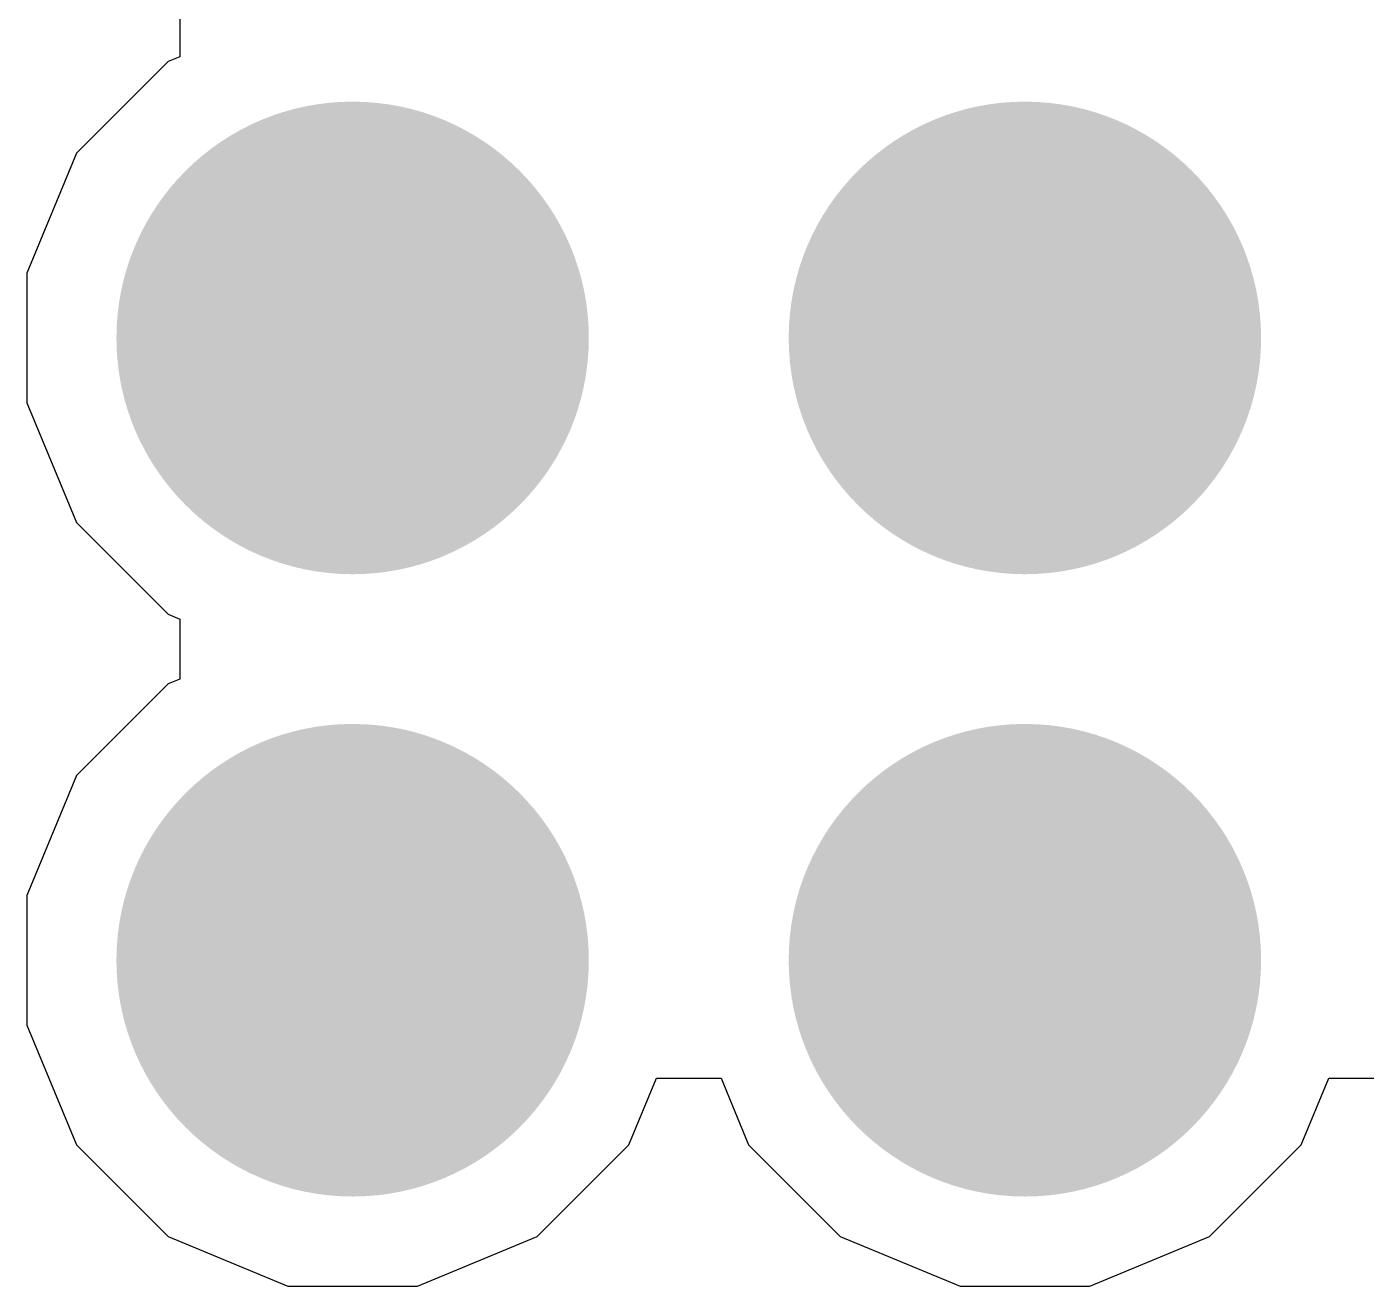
# Model space of a CAD drawing. Header units: inches. Extents: x -3 to 5259, y -3 to 5282.
# Drawn here: x 131.678 to 133.956, y 56.012 to 58.152 of the extents above; entities that cross this region are included whole.
import ezdxf

# ---------------------------------------------------------------- set-up
doc = ezdxf.new("R2010")
doc.units = ezdxf.units.IN
for name, color, linetype in [('Bottom Layer', 5, 'Continuous'), ('Bottom Solder', 6, 'Continuous'), ('Drill Drawing', 1, 'Continuous'), ('Layer 1', 16, 'Continuous'), ('Layer 2', 76, 'Continuous'), ('Top Layer', 1, 'Continuous'), ('Top Solder', 216, 'Continuous'), ('Via Holes', 16, 'Continuous')]:
    doc.layers.add(name, color=color, linetype=linetype)

msp = doc.modelspace()

# ---------------------------------------------------------------- hatches: boundary and pattern name
at = {"layer": 'Bottom Layer'}
h = msp.add_hatch(color=5, dxfattribs=at)
edge = h.paths.add_edge_path()
edge.add_arc((132.2324, 57.6235), 0.3, 0, 360)
h = msp.add_hatch(color=5, dxfattribs=at)
edge = h.paths.add_edge_path()
edge.add_arc((133.3754, 57.6235), 0.3, 0, 360)
h = msp.add_hatch(color=5, dxfattribs=at)
edge = h.paths.add_edge_path()
edge.add_arc((132.2324, 56.5658), 0.3, 0, 360)
h = msp.add_hatch(color=5, dxfattribs=at)
edge = h.paths.add_edge_path()
edge.add_arc((133.3754, 56.5658), 0.3, 0, 360)
at = {"layer": 'Bottom Solder'}
h = msp.add_hatch(color=6, dxfattribs=at)
edge = h.paths.add_edge_path()
edge.add_arc((132.2324, 57.6235), 0.4016, 0, 360)
h = msp.add_hatch(color=6, dxfattribs=at)
edge = h.paths.add_edge_path()
edge.add_arc((133.3754, 57.6235), 0.4016, 0, 360)
h = msp.add_hatch(color=6, dxfattribs=at)
edge = h.paths.add_edge_path()
edge.add_arc((132.2324, 56.5658), 0.4016, 0, 360)
h = msp.add_hatch(color=6, dxfattribs=at)
edge = h.paths.add_edge_path()
edge.add_arc((133.3754, 56.5658), 0.4016, 0, 360)
at = {"layer": 'Layer 1'}
h = msp.add_hatch(color=16, dxfattribs=at)
edge = h.paths.add_edge_path()
edge.add_arc((132.2324, 57.6235), 0.3, 0, 360)
h = msp.add_hatch(color=16, dxfattribs=at)
edge = h.paths.add_edge_path()
edge.add_arc((133.3754, 57.6235), 0.3, 0, 360)
h = msp.add_hatch(color=16, dxfattribs=at)
edge = h.paths.add_edge_path()
edge.add_arc((132.2324, 56.5658), 0.3, 0, 360)
h = msp.add_hatch(color=16, dxfattribs=at)
edge = h.paths.add_edge_path()
edge.add_arc((133.3754, 56.5658), 0.3, 0, 360)
at = {"layer": 'Layer 2'}
h = msp.add_hatch(color=76, dxfattribs=at)
edge = h.paths.add_edge_path()
edge.add_arc((132.2324, 57.6235), 0.3, 0, 360)
h = msp.add_hatch(color=76, dxfattribs=at)
edge = h.paths.add_edge_path()
edge.add_arc((133.3754, 57.6235), 0.3, 0, 360)
h = msp.add_hatch(color=76, dxfattribs=at)
edge = h.paths.add_edge_path()
edge.add_arc((132.2324, 56.5658), 0.3, 0, 360)
h = msp.add_hatch(color=76, dxfattribs=at)
edge = h.paths.add_edge_path()
edge.add_arc((133.3754, 56.5658), 0.3, 0, 360)
at = {"layer": 'Top Layer'}
h = msp.add_hatch(color=1, dxfattribs=at)
edge = h.paths.add_edge_path()
edge.add_arc((132.2324, 57.6235), 0.3, 0, 360)
h = msp.add_hatch(color=1, dxfattribs=at)
edge = h.paths.add_edge_path()
edge.add_arc((133.3754, 57.6235), 0.3, 0, 360)
h = msp.add_hatch(color=1, dxfattribs=at)
edge = h.paths.add_edge_path()
edge.add_arc((132.2324, 56.5658), 0.3, 0, 360)
h = msp.add_hatch(color=1, dxfattribs=at)
edge = h.paths.add_edge_path()
edge.add_arc((133.3754, 56.5658), 0.3, 0, 360)
at = {"layer": 'Top Solder'}
h = msp.add_hatch(color=216, dxfattribs=at)
edge = h.paths.add_edge_path()
edge.add_arc((132.2324, 57.6235), 0.4016, 0, 360)
h = msp.add_hatch(color=216, dxfattribs=at)
edge = h.paths.add_edge_path()
edge.add_arc((133.3754, 57.6235), 0.4016, 0, 360)
h = msp.add_hatch(color=216, dxfattribs=at)
edge = h.paths.add_edge_path()
edge.add_arc((132.2324, 56.5658), 0.4016, 0, 360)
h = msp.add_hatch(color=216, dxfattribs=at)
edge = h.paths.add_edge_path()
edge.add_arc((133.3754, 56.5658), 0.4016, 0, 360)
at = {"layer": 'Via Holes'}
h = msp.add_hatch(color=7, dxfattribs=at)
edge = h.paths.add_edge_path()
edge.add_arc((132.2324, 57.6235), 0.15, 0, 360)
h = msp.add_hatch(color=7, dxfattribs=at)
edge = h.paths.add_edge_path()
edge.add_arc((133.3754, 57.6235), 0.15, 0, 360)
h = msp.add_hatch(color=7, dxfattribs=at)
edge = h.paths.add_edge_path()
edge.add_arc((132.2324, 56.5658), 0.15, 0, 360)
h = msp.add_hatch(color=7, dxfattribs=at)
edge = h.paths.add_edge_path()
edge.add_arc((133.3754, 56.5658), 0.15, 0, 360)

# ---------------------------------------------------------------- linework, layer by layer
at = {"layer": 'Bottom Layer'}
for p, q in [((131.9388, 58.2031), (131.9388, 58.1015)), ((131.9388, 58.2031), (131.9388, 58.1015)), ((131.9388, 58.1015), (131.9186, 58.0931)), ((131.9388, 58.1015), (131.9186, 58.0931)), ((131.9186, 58.0931), (131.7627, 57.9373)), ((131.9186, 58.0931), (131.7627, 57.9373)), ((131.7627, 57.9373), (131.6784, 57.7337)), ((131.7627, 57.9373), (131.6784, 57.7337)), ((131.6784, 57.7337), (131.6784, 57.5133)), ((131.6784, 57.7337), (131.6784, 57.5133)), ((131.6784, 57.5133), (131.7627, 57.3097)), ((131.6784, 57.5133), (131.7627, 57.3097)), ((131.7627, 57.3097), (131.9186, 57.1538)), ((131.7627, 57.3097), (131.9186, 57.1538)), ((131.9186, 57.1538), (131.9388, 57.1454)), ((131.9186, 57.1538), (131.9388, 57.1454)), ((131.9388, 57.1454), (131.9388, 57.0438)), ((131.9388, 57.1454), (131.9388, 57.0438)), ((131.9186, 57.0355), (131.7627, 56.8796)), ((131.9186, 57.0355), (131.7627, 56.8796)), ((131.9388, 57.0438), (131.9186, 57.0355)), ((131.9388, 57.0438), (131.9186, 57.0355)), ((131.7627, 56.8796), (131.6784, 56.676)), ((131.7627, 56.8796), (131.6784, 56.676)), ((131.6784, 56.676), (131.6784, 56.4556)), ((131.6784, 56.676), (131.6784, 56.4556)), ((131.6784, 56.4556), (131.7627, 56.252)), ((131.6784, 56.4556), (131.7627, 56.252)), ((132.7021, 56.252), (132.7489, 56.3651)), ((132.7021, 56.252), (132.7489, 56.3651)), ((132.7489, 56.3651), (132.8589, 56.3651)), ((132.7489, 56.3651), (132.8589, 56.3651)), ((132.8589, 56.3651), (132.9057, 56.252)), ((132.8589, 56.3651), (132.9057, 56.252)), ((133.8451, 56.252), (133.8919, 56.3651)), ((133.8451, 56.252), (133.8919, 56.3651)), ((133.8919, 56.3651), (134.0019, 56.3651)), ((133.8919, 56.3651), (134.0019, 56.3651)), ((131.7627, 56.252), (131.9186, 56.0961)), ((131.7627, 56.252), (131.9186, 56.0961)), ((132.5462, 56.0961), (132.7021, 56.252)), ((132.5462, 56.0961), (132.7021, 56.252)), ((132.9057, 56.252), (133.0616, 56.0961)), ((132.9057, 56.252), (133.0616, 56.0961)), ((133.6892, 56.0961), (133.8451, 56.252)), ((133.6892, 56.0961), (133.8451, 56.252)), ((131.9186, 56.0961), (132.1222, 56.0118)), ((131.9186, 56.0961), (132.1222, 56.0118)), ((132.3426, 56.0118), (132.5462, 56.0961)), ((132.3426, 56.0118), (132.5462, 56.0961)), ((133.0616, 56.0961), (133.2652, 56.0118)), ((133.0616, 56.0961), (133.2652, 56.0118)), ((133.4856, 56.0118), (133.6892, 56.0961)), ((133.4856, 56.0118), (133.6892, 56.0961)), ((132.1222, 56.0118), (132.3426, 56.0118)), ((132.1222, 56.0118), (132.3426, 56.0118)), ((133.2652, 56.0118), (133.4856, 56.0118)), ((133.2652, 56.0118), (133.4856, 56.0118))]:
    msp.add_line(p, q, dxfattribs=at)
at = {"layer": 'Drill Drawing'}
for points in [[(132.1054, 57.7505, 0.0508, 0.0508, 0), (132.1054, 57.8775, 0.0508, 0.0508, 0)], [(132.1054, 57.8775, 0.0508, 0.0508, 0), (132.3594, 57.8775, 0.0508, 0.0508, 0)], [(132.3594, 57.7505, 0.0508, 0.0508, 0), (132.3594, 57.8775, 0.0508, 0.0508, 0)], [(133.2484, 57.7505, 0.0508, 0.0508, 0), (133.2484, 57.8775, 0.0508, 0.0508, 0)], [(133.2484, 57.8775, 0.0508, 0.0508, 0), (133.5024, 57.8775, 0.0508, 0.0508, 0)], [(133.5024, 57.7505, 0.0508, 0.0508, 0), (133.5024, 57.8775, 0.0508, 0.0508, 0)], [(132.1562, 57.6997, 0.0508, 0.0508, 0), (132.1562, 57.7759, 0.0508, 0.0508, 0)], [(132.1562, 57.7759, 0.0508, 0.0508, 0), (132.3086, 57.7759, 0.0508, 0.0508, 0)], [(132.3086, 57.6997, 0.0508, 0.0508, 0), (132.3086, 57.7759, 0.0508, 0.0508, 0)], [(133.2992, 57.6997, 0.0508, 0.0508, 0), (133.2992, 57.7759, 0.0508, 0.0508, 0)], [(133.2992, 57.7759, 0.0508, 0.0508, 0), (133.4516, 57.7759, 0.0508, 0.0508, 0)], [(133.4516, 57.6997, 0.0508, 0.0508, 0), (133.4516, 57.7759, 0.0508, 0.0508, 0)], [(131.9784, 57.4965, 0.0508, 0.0508, 0), (131.9784, 57.7505, 0.0508, 0.0508, 0)], [(131.9784, 57.7505, 0.0508, 0.0508, 0), (132.1054, 57.7505, 0.0508, 0.0508, 0)], [(132.3594, 57.7505, 0.0508, 0.0508, 0), (132.4864, 57.7505, 0.0508, 0.0508, 0)], [(132.4864, 57.4965, 0.0508, 0.0508, 0), (132.4864, 57.7505, 0.0508, 0.0508, 0)], [(133.1214, 57.4965, 0.0508, 0.0508, 0), (133.1214, 57.7505, 0.0508, 0.0508, 0)], [(133.1214, 57.7505, 0.0508, 0.0508, 0), (133.2484, 57.7505, 0.0508, 0.0508, 0)], [(133.5024, 57.7505, 0.0508, 0.0508, 0), (133.6294, 57.7505, 0.0508, 0.0508, 0)], [(133.6294, 57.4965, 0.0508, 0.0508, 0), (133.6294, 57.7505, 0.0508, 0.0508, 0)], [(132.08, 57.5473, 0.0508, 0.0508, 0), (132.08, 57.6997, 0.0508, 0.0508, 0)], [(132.08, 57.6997, 0.0508, 0.0508, 0), (132.1562, 57.6997, 0.0508, 0.0508, 0)], [(132.3086, 57.6997, 0.0508, 0.0508, 0), (132.3848, 57.6997, 0.0508, 0.0508, 0)], [(132.3848, 57.5473, 0.0508, 0.0508, 0), (132.3848, 57.6997, 0.0508, 0.0508, 0)], [(133.223, 57.5473, 0.0508, 0.0508, 0), (133.223, 57.6997, 0.0508, 0.0508, 0)], [(133.223, 57.6997, 0.0508, 0.0508, 0), (133.2992, 57.6997, 0.0508, 0.0508, 0)], [(133.4516, 57.6997, 0.0508, 0.0508, 0), (133.5278, 57.6997, 0.0508, 0.0508, 0)], [(133.5278, 57.5473, 0.0508, 0.0508, 0), (133.5278, 57.6997, 0.0508, 0.0508, 0)], [(132.08, 57.5473, 0.0508, 0.0508, 0), (132.1562, 57.5473, 0.0508, 0.0508, 0)], [(132.1562, 57.4711, 0.0508, 0.0508, 0), (132.1562, 57.5473, 0.0508, 0.0508, 0)], [(132.3086, 57.5473, 0.0508, 0.0508, 0), (132.3848, 57.5473, 0.0508, 0.0508, 0)], [(132.3086, 57.4711, 0.0508, 0.0508, 0), (132.3086, 57.5473, 0.0508, 0.0508, 0)], [(133.223, 57.5473, 0.0508, 0.0508, 0), (133.2992, 57.5473, 0.0508, 0.0508, 0)], [(133.2992, 57.4711, 0.0508, 0.0508, 0), (133.2992, 57.5473, 0.0508, 0.0508, 0)], [(133.4516, 57.5473, 0.0508, 0.0508, 0), (133.5278, 57.5473, 0.0508, 0.0508, 0)], [(133.4516, 57.4711, 0.0508, 0.0508, 0), (133.4516, 57.5473, 0.0508, 0.0508, 0)], [(131.9784, 57.4965, 0.0508, 0.0508, 0), (132.1054, 57.4965, 0.0508, 0.0508, 0)], [(132.1054, 57.3695, 0.0508, 0.0508, 0), (132.1054, 57.4965, 0.0508, 0.0508, 0)], [(132.3594, 57.4965, 0.0508, 0.0508, 0), (132.4864, 57.4965, 0.0508, 0.0508, 0)], [(132.3594, 57.3695, 0.0508, 0.0508, 0), (132.3594, 57.4965, 0.0508, 0.0508, 0)], [(133.1214, 57.4965, 0.0508, 0.0508, 0), (133.2484, 57.4965, 0.0508, 0.0508, 0)], [(133.2484, 57.3695, 0.0508, 0.0508, 0), (133.2484, 57.4965, 0.0508, 0.0508, 0)], [(133.5024, 57.4965, 0.0508, 0.0508, 0), (133.6294, 57.4965, 0.0508, 0.0508, 0)], [(133.5024, 57.3695, 0.0508, 0.0508, 0), (133.5024, 57.4965, 0.0508, 0.0508, 0)], [(132.1562, 57.4711, 0.0508, 0.0508, 0), (132.3086, 57.4711, 0.0508, 0.0508, 0)], [(133.2992, 57.4711, 0.0508, 0.0508, 0), (133.4516, 57.4711, 0.0508, 0.0508, 0)], [(132.1054, 57.3695, 0.0508, 0.0508, 0), (132.3594, 57.3695, 0.0508, 0.0508, 0)], [(133.2484, 57.3695, 0.0508, 0.0508, 0), (133.5024, 57.3695, 0.0508, 0.0508, 0)], [(132.1054, 56.6928, 0.0508, 0.0508, 0), (132.1054, 56.8198, 0.0508, 0.0508, 0)], [(132.1054, 56.8198, 0.0508, 0.0508, 0), (132.3594, 56.8198, 0.0508, 0.0508, 0)], [(132.3594, 56.6928, 0.0508, 0.0508, 0), (132.3594, 56.8198, 0.0508, 0.0508, 0)], [(133.2484, 56.6928, 0.0508, 0.0508, 0), (133.2484, 56.8198, 0.0508, 0.0508, 0)], [(133.2484, 56.8198, 0.0508, 0.0508, 0), (133.5024, 56.8198, 0.0508, 0.0508, 0)], [(133.5024, 56.6928, 0.0508, 0.0508, 0), (133.5024, 56.8198, 0.0508, 0.0508, 0)], [(132.1562, 56.642, 0.0508, 0.0508, 0), (132.1562, 56.7182, 0.0508, 0.0508, 0)], [(132.1562, 56.7182, 0.0508, 0.0508, 0), (132.3086, 56.7182, 0.0508, 0.0508, 0)], [(132.3086, 56.642, 0.0508, 0.0508, 0), (132.3086, 56.7182, 0.0508, 0.0508, 0)], [(133.2992, 56.642, 0.0508, 0.0508, 0), (133.2992, 56.7182, 0.0508, 0.0508, 0)], [(133.2992, 56.7182, 0.0508, 0.0508, 0), (133.4516, 56.7182, 0.0508, 0.0508, 0)], [(133.4516, 56.642, 0.0508, 0.0508, 0), (133.4516, 56.7182, 0.0508, 0.0508, 0)], [(131.9784, 56.4388, 0.0508, 0.0508, 0), (131.9784, 56.6928, 0.0508, 0.0508, 0)], [(131.9784, 56.6928, 0.0508, 0.0508, 0), (132.1054, 56.6928, 0.0508, 0.0508, 0)], [(132.3594, 56.6928, 0.0508, 0.0508, 0), (132.4864, 56.6928, 0.0508, 0.0508, 0)], [(132.4864, 56.4388, 0.0508, 0.0508, 0), (132.4864, 56.6928, 0.0508, 0.0508, 0)], [(133.1214, 56.4388, 0.0508, 0.0508, 0), (133.1214, 56.6928, 0.0508, 0.0508, 0)], [(133.1214, 56.6928, 0.0508, 0.0508, 0), (133.2484, 56.6928, 0.0508, 0.0508, 0)], [(133.5024, 56.6928, 0.0508, 0.0508, 0), (133.6294, 56.6928, 0.0508, 0.0508, 0)], [(133.6294, 56.4388, 0.0508, 0.0508, 0), (133.6294, 56.6928, 0.0508, 0.0508, 0)], [(132.08, 56.4896, 0.0508, 0.0508, 0), (132.08, 56.642, 0.0508, 0.0508, 0)], [(132.08, 56.642, 0.0508, 0.0508, 0), (132.1562, 56.642, 0.0508, 0.0508, 0)], [(132.3086, 56.642, 0.0508, 0.0508, 0), (132.3848, 56.642, 0.0508, 0.0508, 0)], [(132.3848, 56.4896, 0.0508, 0.0508, 0), (132.3848, 56.642, 0.0508, 0.0508, 0)], [(133.223, 56.4896, 0.0508, 0.0508, 0), (133.223, 56.642, 0.0508, 0.0508, 0)], [(133.223, 56.642, 0.0508, 0.0508, 0), (133.2992, 56.642, 0.0508, 0.0508, 0)], [(133.4516, 56.642, 0.0508, 0.0508, 0), (133.5278, 56.642, 0.0508, 0.0508, 0)], [(133.5278, 56.4896, 0.0508, 0.0508, 0), (133.5278, 56.642, 0.0508, 0.0508, 0)], [(132.08, 56.4896, 0.0508, 0.0508, 0), (132.1562, 56.4896, 0.0508, 0.0508, 0)], [(132.1562, 56.4134, 0.0508, 0.0508, 0), (132.1562, 56.4896, 0.0508, 0.0508, 0)], [(132.3086, 56.4896, 0.0508, 0.0508, 0), (132.3848, 56.4896, 0.0508, 0.0508, 0)], [(132.3086, 56.4134, 0.0508, 0.0508, 0), (132.3086, 56.4896, 0.0508, 0.0508, 0)], [(133.223, 56.4896, 0.0508, 0.0508, 0), (133.2992, 56.4896, 0.0508, 0.0508, 0)], [(133.2992, 56.4134, 0.0508, 0.0508, 0), (133.2992, 56.4896, 0.0508, 0.0508, 0)], [(133.4516, 56.4896, 0.0508, 0.0508, 0), (133.5278, 56.4896, 0.0508, 0.0508, 0)], [(133.4516, 56.4134, 0.0508, 0.0508, 0), (133.4516, 56.4896, 0.0508, 0.0508, 0)], [(131.9784, 56.4388, 0.0508, 0.0508, 0), (132.1054, 56.4388, 0.0508, 0.0508, 0)], [(132.1054, 56.3118, 0.0508, 0.0508, 0), (132.1054, 56.4388, 0.0508, 0.0508, 0)], [(132.3594, 56.4388, 0.0508, 0.0508, 0), (132.4864, 56.4388, 0.0508, 0.0508, 0)], [(132.3594, 56.3118, 0.0508, 0.0508, 0), (132.3594, 56.4388, 0.0508, 0.0508, 0)], [(133.1214, 56.4388, 0.0508, 0.0508, 0), (133.2484, 56.4388, 0.0508, 0.0508, 0)], [(133.2484, 56.3118, 0.0508, 0.0508, 0), (133.2484, 56.4388, 0.0508, 0.0508, 0)], [(133.5024, 56.4388, 0.0508, 0.0508, 0), (133.6294, 56.4388, 0.0508, 0.0508, 0)], [(133.5024, 56.3118, 0.0508, 0.0508, 0), (133.5024, 56.4388, 0.0508, 0.0508, 0)], [(132.1562, 56.4134, 0.0508, 0.0508, 0), (132.3086, 56.4134, 0.0508, 0.0508, 0)], [(133.2992, 56.4134, 0.0508, 0.0508, 0), (133.4516, 56.4134, 0.0508, 0.0508, 0)], [(132.1054, 56.3118, 0.0508, 0.0508, 0), (132.3594, 56.3118, 0.0508, 0.0508, 0)], [(133.2484, 56.3118, 0.0508, 0.0508, 0), (133.5024, 56.3118, 0.0508, 0.0508, 0)]]:
    msp.add_lwpolyline(points, format="xyseb", dxfattribs=at)
for points in [[(132.0927, 57.8775, 0.0254, 0.0254, 1), (132.1181, 57.8775, 0.0254, 0.0254, 1)], [(132.0927, 57.8775, 0.0254, 0.0254, 1), (132.1181, 57.8775, 0.0254, 0.0254, 1)], [(132.3467, 57.8775, 0.0254, 0.0254, 1), (132.3721, 57.8775, 0.0254, 0.0254, 1)], [(132.3467, 57.8775, 0.0254, 0.0254, 1), (132.3721, 57.8775, 0.0254, 0.0254, 1)], [(133.2357, 57.8775, 0.0254, 0.0254, 1), (133.2611, 57.8775, 0.0254, 0.0254, 1)], [(133.2357, 57.8775, 0.0254, 0.0254, 1), (133.2611, 57.8775, 0.0254, 0.0254, 1)], [(133.4897, 57.8775, 0.0254, 0.0254, 1), (133.5151, 57.8775, 0.0254, 0.0254, 1)], [(133.4897, 57.8775, 0.0254, 0.0254, 1), (133.5151, 57.8775, 0.0254, 0.0254, 1)], [(132.1435, 57.7759, 0.0254, 0.0254, 1), (132.1689, 57.7759, 0.0254, 0.0254, 1)], [(132.1435, 57.7759, 0.0254, 0.0254, 1), (132.1689, 57.7759, 0.0254, 0.0254, 1)], [(132.2959, 57.7759, 0.0254, 0.0254, 1), (132.3213, 57.7759, 0.0254, 0.0254, 1)], [(132.2959, 57.7759, 0.0254, 0.0254, 1), (132.3213, 57.7759, 0.0254, 0.0254, 1)], [(133.2865, 57.7759, 0.0254, 0.0254, 1), (133.3119, 57.7759, 0.0254, 0.0254, 1)], [(133.2865, 57.7759, 0.0254, 0.0254, 1), (133.3119, 57.7759, 0.0254, 0.0254, 1)], [(133.4389, 57.7759, 0.0254, 0.0254, 1), (133.4643, 57.7759, 0.0254, 0.0254, 1)], [(133.4389, 57.7759, 0.0254, 0.0254, 1), (133.4643, 57.7759, 0.0254, 0.0254, 1)], [(131.9657, 57.7505, 0.0254, 0.0254, 1), (131.9911, 57.7505, 0.0254, 0.0254, 1)], [(131.9657, 57.7505, 0.0254, 0.0254, 1), (131.9911, 57.7505, 0.0254, 0.0254, 1)], [(132.0927, 57.7505, 0.0254, 0.0254, 1), (132.1181, 57.7505, 0.0254, 0.0254, 1)], [(132.0927, 57.7505, 0.0254, 0.0254, 1), (132.1181, 57.7505, 0.0254, 0.0254, 1)], [(132.3467, 57.7505, 0.0254, 0.0254, 1), (132.3721, 57.7505, 0.0254, 0.0254, 1)], [(132.3467, 57.7505, 0.0254, 0.0254, 1), (132.3721, 57.7505, 0.0254, 0.0254, 1)], [(132.4737, 57.7505, 0.0254, 0.0254, 1), (132.4991, 57.7505, 0.0254, 0.0254, 1)], [(132.4737, 57.7505, 0.0254, 0.0254, 1), (132.4991, 57.7505, 0.0254, 0.0254, 1)], [(133.1087, 57.7505, 0.0254, 0.0254, 1), (133.1341, 57.7505, 0.0254, 0.0254, 1)], [(133.1087, 57.7505, 0.0254, 0.0254, 1), (133.1341, 57.7505, 0.0254, 0.0254, 1)], [(133.2357, 57.7505, 0.0254, 0.0254, 1), (133.2611, 57.7505, 0.0254, 0.0254, 1)], [(133.2357, 57.7505, 0.0254, 0.0254, 1), (133.2611, 57.7505, 0.0254, 0.0254, 1)], [(133.4897, 57.7505, 0.0254, 0.0254, 1), (133.5151, 57.7505, 0.0254, 0.0254, 1)], [(133.4897, 57.7505, 0.0254, 0.0254, 1), (133.5151, 57.7505, 0.0254, 0.0254, 1)], [(133.6167, 57.7505, 0.0254, 0.0254, 1), (133.6421, 57.7505, 0.0254, 0.0254, 1)], [(133.6167, 57.7505, 0.0254, 0.0254, 1), (133.6421, 57.7505, 0.0254, 0.0254, 1)], [(132.0673, 57.6997, 0.0254, 0.0254, 1), (132.0927, 57.6997, 0.0254, 0.0254, 1)], [(132.0673, 57.6997, 0.0254, 0.0254, 1), (132.0927, 57.6997, 0.0254, 0.0254, 1)], [(132.1435, 57.6997, 0.0254, 0.0254, 1), (132.1689, 57.6997, 0.0254, 0.0254, 1)], [(132.1435, 57.6997, 0.0254, 0.0254, 1), (132.1689, 57.6997, 0.0254, 0.0254, 1)], [(132.2959, 57.6997, 0.0254, 0.0254, 1), (132.3213, 57.6997, 0.0254, 0.0254, 1)], [(132.2959, 57.6997, 0.0254, 0.0254, 1), (132.3213, 57.6997, 0.0254, 0.0254, 1)], [(132.3721, 57.6997, 0.0254, 0.0254, 1), (132.3975, 57.6997, 0.0254, 0.0254, 1)], [(132.3721, 57.6997, 0.0254, 0.0254, 1), (132.3975, 57.6997, 0.0254, 0.0254, 1)], [(133.2103, 57.6997, 0.0254, 0.0254, 1), (133.2357, 57.6997, 0.0254, 0.0254, 1)], [(133.2103, 57.6997, 0.0254, 0.0254, 1), (133.2357, 57.6997, 0.0254, 0.0254, 1)], [(133.2865, 57.6997, 0.0254, 0.0254, 1), (133.3119, 57.6997, 0.0254, 0.0254, 1)], [(133.2865, 57.6997, 0.0254, 0.0254, 1), (133.3119, 57.6997, 0.0254, 0.0254, 1)], [(133.4389, 57.6997, 0.0254, 0.0254, 1), (133.4643, 57.6997, 0.0254, 0.0254, 1)], [(133.4389, 57.6997, 0.0254, 0.0254, 1), (133.4643, 57.6997, 0.0254, 0.0254, 1)], [(133.5151, 57.6997, 0.0254, 0.0254, 1), (133.5405, 57.6997, 0.0254, 0.0254, 1)], [(133.5151, 57.6997, 0.0254, 0.0254, 1), (133.5405, 57.6997, 0.0254, 0.0254, 1)], [(132.0673, 57.5473, 0.0254, 0.0254, 1), (132.0927, 57.5473, 0.0254, 0.0254, 1)], [(132.0673, 57.5473, 0.0254, 0.0254, 1), (132.0927, 57.5473, 0.0254, 0.0254, 1)], [(132.1435, 57.5473, 0.0254, 0.0254, 1), (132.1689, 57.5473, 0.0254, 0.0254, 1)], [(132.1435, 57.5473, 0.0254, 0.0254, 1), (132.1689, 57.5473, 0.0254, 0.0254, 1)], [(132.2959, 57.5473, 0.0254, 0.0254, 1), (132.3213, 57.5473, 0.0254, 0.0254, 1)], [(132.2959, 57.5473, 0.0254, 0.0254, 1), (132.3213, 57.5473, 0.0254, 0.0254, 1)], [(132.3721, 57.5473, 0.0254, 0.0254, 1), (132.3975, 57.5473, 0.0254, 0.0254, 1)], [(132.3721, 57.5473, 0.0254, 0.0254, 1), (132.3975, 57.5473, 0.0254, 0.0254, 1)], [(133.2103, 57.5473, 0.0254, 0.0254, 1), (133.2357, 57.5473, 0.0254, 0.0254, 1)], [(133.2103, 57.5473, 0.0254, 0.0254, 1), (133.2357, 57.5473, 0.0254, 0.0254, 1)], [(133.2865, 57.5473, 0.0254, 0.0254, 1), (133.3119, 57.5473, 0.0254, 0.0254, 1)], [(133.2865, 57.5473, 0.0254, 0.0254, 1), (133.3119, 57.5473, 0.0254, 0.0254, 1)], [(133.4389, 57.5473, 0.0254, 0.0254, 1), (133.4643, 57.5473, 0.0254, 0.0254, 1)], [(133.4389, 57.5473, 0.0254, 0.0254, 1), (133.4643, 57.5473, 0.0254, 0.0254, 1)], [(133.5151, 57.5473, 0.0254, 0.0254, 1), (133.5405, 57.5473, 0.0254, 0.0254, 1)], [(133.5151, 57.5473, 0.0254, 0.0254, 1), (133.5405, 57.5473, 0.0254, 0.0254, 1)], [(131.9657, 57.4965, 0.0254, 0.0254, 1), (131.9911, 57.4965, 0.0254, 0.0254, 1)], [(131.9657, 57.4965, 0.0254, 0.0254, 1), (131.9911, 57.4965, 0.0254, 0.0254, 1)], [(132.0927, 57.4965, 0.0254, 0.0254, 1), (132.1181, 57.4965, 0.0254, 0.0254, 1)], [(132.0927, 57.4965, 0.0254, 0.0254, 1), (132.1181, 57.4965, 0.0254, 0.0254, 1)], [(132.3467, 57.4965, 0.0254, 0.0254, 1), (132.3721, 57.4965, 0.0254, 0.0254, 1)], [(132.3467, 57.4965, 0.0254, 0.0254, 1), (132.3721, 57.4965, 0.0254, 0.0254, 1)], [(132.4737, 57.4965, 0.0254, 0.0254, 1), (132.4991, 57.4965, 0.0254, 0.0254, 1)], [(132.4737, 57.4965, 0.0254, 0.0254, 1), (132.4991, 57.4965, 0.0254, 0.0254, 1)], [(133.1087, 57.4965, 0.0254, 0.0254, 1), (133.1341, 57.4965, 0.0254, 0.0254, 1)], [(133.1087, 57.4965, 0.0254, 0.0254, 1), (133.1341, 57.4965, 0.0254, 0.0254, 1)], [(133.2357, 57.4965, 0.0254, 0.0254, 1), (133.2611, 57.4965, 0.0254, 0.0254, 1)], [(133.2357, 57.4965, 0.0254, 0.0254, 1), (133.2611, 57.4965, 0.0254, 0.0254, 1)], [(133.4897, 57.4965, 0.0254, 0.0254, 1), (133.5151, 57.4965, 0.0254, 0.0254, 1)], [(133.4897, 57.4965, 0.0254, 0.0254, 1), (133.5151, 57.4965, 0.0254, 0.0254, 1)], [(133.6167, 57.4965, 0.0254, 0.0254, 1), (133.6421, 57.4965, 0.0254, 0.0254, 1)], [(133.6167, 57.4965, 0.0254, 0.0254, 1), (133.6421, 57.4965, 0.0254, 0.0254, 1)], [(132.1435, 57.4711, 0.0254, 0.0254, 1), (132.1689, 57.4711, 0.0254, 0.0254, 1)], [(132.1435, 57.4711, 0.0254, 0.0254, 1), (132.1689, 57.4711, 0.0254, 0.0254, 1)], [(132.2959, 57.4711, 0.0254, 0.0254, 1), (132.3213, 57.4711, 0.0254, 0.0254, 1)], [(132.2959, 57.4711, 0.0254, 0.0254, 1), (132.3213, 57.4711, 0.0254, 0.0254, 1)], [(133.2865, 57.4711, 0.0254, 0.0254, 1), (133.3119, 57.4711, 0.0254, 0.0254, 1)], [(133.2865, 57.4711, 0.0254, 0.0254, 1), (133.3119, 57.4711, 0.0254, 0.0254, 1)], [(133.4389, 57.4711, 0.0254, 0.0254, 1), (133.4643, 57.4711, 0.0254, 0.0254, 1)], [(133.4389, 57.4711, 0.0254, 0.0254, 1), (133.4643, 57.4711, 0.0254, 0.0254, 1)], [(132.0927, 57.3695, 0.0254, 0.0254, 1), (132.1181, 57.3695, 0.0254, 0.0254, 1)], [(132.0927, 57.3695, 0.0254, 0.0254, 1), (132.1181, 57.3695, 0.0254, 0.0254, 1)], [(132.3467, 57.3695, 0.0254, 0.0254, 1), (132.3721, 57.3695, 0.0254, 0.0254, 1)], [(132.3467, 57.3695, 0.0254, 0.0254, 1), (132.3721, 57.3695, 0.0254, 0.0254, 1)], [(133.2357, 57.3695, 0.0254, 0.0254, 1), (133.2611, 57.3695, 0.0254, 0.0254, 1)], [(133.2357, 57.3695, 0.0254, 0.0254, 1), (133.2611, 57.3695, 0.0254, 0.0254, 1)], [(133.4897, 57.3695, 0.0254, 0.0254, 1), (133.5151, 57.3695, 0.0254, 0.0254, 1)], [(133.4897, 57.3695, 0.0254, 0.0254, 1), (133.5151, 57.3695, 0.0254, 0.0254, 1)], [(132.0927, 56.8198, 0.0254, 0.0254, 1), (132.1181, 56.8198, 0.0254, 0.0254, 1)], [(132.0927, 56.8198, 0.0254, 0.0254, 1), (132.1181, 56.8198, 0.0254, 0.0254, 1)], [(132.3467, 56.8198, 0.0254, 0.0254, 1), (132.3721, 56.8198, 0.0254, 0.0254, 1)], [(132.3467, 56.8198, 0.0254, 0.0254, 1), (132.3721, 56.8198, 0.0254, 0.0254, 1)], [(133.2357, 56.8198, 0.0254, 0.0254, 1), (133.2611, 56.8198, 0.0254, 0.0254, 1)], [(133.2357, 56.8198, 0.0254, 0.0254, 1), (133.2611, 56.8198, 0.0254, 0.0254, 1)], [(133.4897, 56.8198, 0.0254, 0.0254, 1), (133.5151, 56.8198, 0.0254, 0.0254, 1)], [(133.4897, 56.8198, 0.0254, 0.0254, 1), (133.5151, 56.8198, 0.0254, 0.0254, 1)], [(132.1435, 56.7182, 0.0254, 0.0254, 1), (132.1689, 56.7182, 0.0254, 0.0254, 1)], [(132.1435, 56.7182, 0.0254, 0.0254, 1), (132.1689, 56.7182, 0.0254, 0.0254, 1)], [(132.2959, 56.7182, 0.0254, 0.0254, 1), (132.3213, 56.7182, 0.0254, 0.0254, 1)], [(132.2959, 56.7182, 0.0254, 0.0254, 1), (132.3213, 56.7182, 0.0254, 0.0254, 1)], [(133.2865, 56.7182, 0.0254, 0.0254, 1), (133.3119, 56.7182, 0.0254, 0.0254, 1)], [(133.2865, 56.7182, 0.0254, 0.0254, 1), (133.3119, 56.7182, 0.0254, 0.0254, 1)], [(133.4389, 56.7182, 0.0254, 0.0254, 1), (133.4643, 56.7182, 0.0254, 0.0254, 1)], [(133.4389, 56.7182, 0.0254, 0.0254, 1), (133.4643, 56.7182, 0.0254, 0.0254, 1)], [(131.9657, 56.6928, 0.0254, 0.0254, 1), (131.9911, 56.6928, 0.0254, 0.0254, 1)], [(131.9657, 56.6928, 0.0254, 0.0254, 1), (131.9911, 56.6928, 0.0254, 0.0254, 1)], [(132.0927, 56.6928, 0.0254, 0.0254, 1), (132.1181, 56.6928, 0.0254, 0.0254, 1)], [(132.0927, 56.6928, 0.0254, 0.0254, 1), (132.1181, 56.6928, 0.0254, 0.0254, 1)], [(132.3467, 56.6928, 0.0254, 0.0254, 1), (132.3721, 56.6928, 0.0254, 0.0254, 1)], [(132.3467, 56.6928, 0.0254, 0.0254, 1), (132.3721, 56.6928, 0.0254, 0.0254, 1)], [(132.4737, 56.6928, 0.0254, 0.0254, 1), (132.4991, 56.6928, 0.0254, 0.0254, 1)], [(132.4737, 56.6928, 0.0254, 0.0254, 1), (132.4991, 56.6928, 0.0254, 0.0254, 1)], [(133.1087, 56.6928, 0.0254, 0.0254, 1), (133.1341, 56.6928, 0.0254, 0.0254, 1)], [(133.1087, 56.6928, 0.0254, 0.0254, 1), (133.1341, 56.6928, 0.0254, 0.0254, 1)], [(133.2357, 56.6928, 0.0254, 0.0254, 1), (133.2611, 56.6928, 0.0254, 0.0254, 1)], [(133.2357, 56.6928, 0.0254, 0.0254, 1), (133.2611, 56.6928, 0.0254, 0.0254, 1)], [(133.4897, 56.6928, 0.0254, 0.0254, 1), (133.5151, 56.6928, 0.0254, 0.0254, 1)], [(133.4897, 56.6928, 0.0254, 0.0254, 1), (133.5151, 56.6928, 0.0254, 0.0254, 1)], [(133.6167, 56.6928, 0.0254, 0.0254, 1), (133.6421, 56.6928, 0.0254, 0.0254, 1)], [(133.6167, 56.6928, 0.0254, 0.0254, 1), (133.6421, 56.6928, 0.0254, 0.0254, 1)], [(132.0673, 56.642, 0.0254, 0.0254, 1), (132.0927, 56.642, 0.0254, 0.0254, 1)], [(132.0673, 56.642, 0.0254, 0.0254, 1), (132.0927, 56.642, 0.0254, 0.0254, 1)], [(132.1435, 56.642, 0.0254, 0.0254, 1), (132.1689, 56.642, 0.0254, 0.0254, 1)], [(132.1435, 56.642, 0.0254, 0.0254, 1), (132.1689, 56.642, 0.0254, 0.0254, 1)], [(132.2959, 56.642, 0.0254, 0.0254, 1), (132.3213, 56.642, 0.0254, 0.0254, 1)], [(132.2959, 56.642, 0.0254, 0.0254, 1), (132.3213, 56.642, 0.0254, 0.0254, 1)], [(132.3721, 56.642, 0.0254, 0.0254, 1), (132.3975, 56.642, 0.0254, 0.0254, 1)], [(132.3721, 56.642, 0.0254, 0.0254, 1), (132.3975, 56.642, 0.0254, 0.0254, 1)], [(133.2103, 56.642, 0.0254, 0.0254, 1), (133.2357, 56.642, 0.0254, 0.0254, 1)], [(133.2103, 56.642, 0.0254, 0.0254, 1), (133.2357, 56.642, 0.0254, 0.0254, 1)], [(133.2865, 56.642, 0.0254, 0.0254, 1), (133.3119, 56.642, 0.0254, 0.0254, 1)], [(133.2865, 56.642, 0.0254, 0.0254, 1), (133.3119, 56.642, 0.0254, 0.0254, 1)], [(133.4389, 56.642, 0.0254, 0.0254, 1), (133.4643, 56.642, 0.0254, 0.0254, 1)], [(133.4389, 56.642, 0.0254, 0.0254, 1), (133.4643, 56.642, 0.0254, 0.0254, 1)], [(133.5151, 56.642, 0.0254, 0.0254, 1), (133.5405, 56.642, 0.0254, 0.0254, 1)], [(133.5151, 56.642, 0.0254, 0.0254, 1), (133.5405, 56.642, 0.0254, 0.0254, 1)], [(132.0673, 56.4896, 0.0254, 0.0254, 1), (132.0927, 56.4896, 0.0254, 0.0254, 1)], [(132.0673, 56.4896, 0.0254, 0.0254, 1), (132.0927, 56.4896, 0.0254, 0.0254, 1)], [(132.1435, 56.4896, 0.0254, 0.0254, 1), (132.1689, 56.4896, 0.0254, 0.0254, 1)], [(132.1435, 56.4896, 0.0254, 0.0254, 1), (132.1689, 56.4896, 0.0254, 0.0254, 1)], [(132.2959, 56.4896, 0.0254, 0.0254, 1), (132.3213, 56.4896, 0.0254, 0.0254, 1)], [(132.2959, 56.4896, 0.0254, 0.0254, 1), (132.3213, 56.4896, 0.0254, 0.0254, 1)], [(132.3721, 56.4896, 0.0254, 0.0254, 1), (132.3975, 56.4896, 0.0254, 0.0254, 1)], [(132.3721, 56.4896, 0.0254, 0.0254, 1), (132.3975, 56.4896, 0.0254, 0.0254, 1)], [(133.2103, 56.4896, 0.0254, 0.0254, 1), (133.2357, 56.4896, 0.0254, 0.0254, 1)], [(133.2103, 56.4896, 0.0254, 0.0254, 1), (133.2357, 56.4896, 0.0254, 0.0254, 1)], [(133.2865, 56.4896, 0.0254, 0.0254, 1), (133.3119, 56.4896, 0.0254, 0.0254, 1)], [(133.2865, 56.4896, 0.0254, 0.0254, 1), (133.3119, 56.4896, 0.0254, 0.0254, 1)], [(133.4389, 56.4896, 0.0254, 0.0254, 1), (133.4643, 56.4896, 0.0254, 0.0254, 1)], [(133.4389, 56.4896, 0.0254, 0.0254, 1), (133.4643, 56.4896, 0.0254, 0.0254, 1)], [(133.5151, 56.4896, 0.0254, 0.0254, 1), (133.5405, 56.4896, 0.0254, 0.0254, 1)], [(133.5151, 56.4896, 0.0254, 0.0254, 1), (133.5405, 56.4896, 0.0254, 0.0254, 1)], [(131.9657, 56.4388, 0.0254, 0.0254, 1), (131.9911, 56.4388, 0.0254, 0.0254, 1)], [(131.9657, 56.4388, 0.0254, 0.0254, 1), (131.9911, 56.4388, 0.0254, 0.0254, 1)], [(132.0927, 56.4388, 0.0254, 0.0254, 1), (132.1181, 56.4388, 0.0254, 0.0254, 1)], [(132.0927, 56.4388, 0.0254, 0.0254, 1), (132.1181, 56.4388, 0.0254, 0.0254, 1)], [(132.3467, 56.4388, 0.0254, 0.0254, 1), (132.3721, 56.4388, 0.0254, 0.0254, 1)], [(132.3467, 56.4388, 0.0254, 0.0254, 1), (132.3721, 56.4388, 0.0254, 0.0254, 1)], [(132.4737, 56.4388, 0.0254, 0.0254, 1), (132.4991, 56.4388, 0.0254, 0.0254, 1)], [(132.4737, 56.4388, 0.0254, 0.0254, 1), (132.4991, 56.4388, 0.0254, 0.0254, 1)], [(133.1087, 56.4388, 0.0254, 0.0254, 1), (133.1341, 56.4388, 0.0254, 0.0254, 1)], [(133.1087, 56.4388, 0.0254, 0.0254, 1), (133.1341, 56.4388, 0.0254, 0.0254, 1)], [(133.2357, 56.4388, 0.0254, 0.0254, 1), (133.2611, 56.4388, 0.0254, 0.0254, 1)], [(133.2357, 56.4388, 0.0254, 0.0254, 1), (133.2611, 56.4388, 0.0254, 0.0254, 1)], [(133.4897, 56.4388, 0.0254, 0.0254, 1), (133.5151, 56.4388, 0.0254, 0.0254, 1)], [(133.4897, 56.4388, 0.0254, 0.0254, 1), (133.5151, 56.4388, 0.0254, 0.0254, 1)], [(133.6167, 56.4388, 0.0254, 0.0254, 1), (133.6421, 56.4388, 0.0254, 0.0254, 1)], [(133.6167, 56.4388, 0.0254, 0.0254, 1), (133.6421, 56.4388, 0.0254, 0.0254, 1)], [(132.1435, 56.4134, 0.0254, 0.0254, 1), (132.1689, 56.4134, 0.0254, 0.0254, 1)], [(132.1435, 56.4134, 0.0254, 0.0254, 1), (132.1689, 56.4134, 0.0254, 0.0254, 1)], [(132.2959, 56.4134, 0.0254, 0.0254, 1), (132.3213, 56.4134, 0.0254, 0.0254, 1)], [(132.2959, 56.4134, 0.0254, 0.0254, 1), (132.3213, 56.4134, 0.0254, 0.0254, 1)], [(133.2865, 56.4134, 0.0254, 0.0254, 1), (133.3119, 56.4134, 0.0254, 0.0254, 1)], [(133.2865, 56.4134, 0.0254, 0.0254, 1), (133.3119, 56.4134, 0.0254, 0.0254, 1)], [(133.4389, 56.4134, 0.0254, 0.0254, 1), (133.4643, 56.4134, 0.0254, 0.0254, 1)], [(133.4389, 56.4134, 0.0254, 0.0254, 1), (133.4643, 56.4134, 0.0254, 0.0254, 1)], [(132.0927, 56.3118, 0.0254, 0.0254, 1), (132.1181, 56.3118, 0.0254, 0.0254, 1)], [(132.0927, 56.3118, 0.0254, 0.0254, 1), (132.1181, 56.3118, 0.0254, 0.0254, 1)], [(132.3467, 56.3118, 0.0254, 0.0254, 1), (132.3721, 56.3118, 0.0254, 0.0254, 1)], [(132.3467, 56.3118, 0.0254, 0.0254, 1), (132.3721, 56.3118, 0.0254, 0.0254, 1)], [(133.2357, 56.3118, 0.0254, 0.0254, 1), (133.2611, 56.3118, 0.0254, 0.0254, 1)], [(133.2357, 56.3118, 0.0254, 0.0254, 1), (133.2611, 56.3118, 0.0254, 0.0254, 1)], [(133.4897, 56.3118, 0.0254, 0.0254, 1), (133.5151, 56.3118, 0.0254, 0.0254, 1)], [(133.4897, 56.3118, 0.0254, 0.0254, 1), (133.5151, 56.3118, 0.0254, 0.0254, 1)]]:
    msp.add_lwpolyline(points, format="xyseb", close=True, dxfattribs=at)
at = {"layer": 'Layer 1'}
for p, q in [((131.9388, 58.2031), (131.9388, 58.1015)), ((131.9388, 58.1015), (131.9186, 58.0931)), ((131.9186, 58.0931), (131.7627, 57.9373)), ((131.7627, 57.9373), (131.6784, 57.7337)), ((131.6784, 57.7337), (131.6784, 57.5133)), ((131.6784, 57.5133), (131.7627, 57.3097)), ((131.7627, 57.3097), (131.9186, 57.1538)), ((131.9186, 57.1538), (131.9388, 57.1454)), ((131.9388, 57.1454), (131.9388, 57.0438)), ((131.9186, 57.0355), (131.7627, 56.8796)), ((131.9388, 57.0438), (131.9186, 57.0355)), ((131.7627, 56.8796), (131.6784, 56.676)), ((131.6784, 56.676), (131.6784, 56.4556)), ((131.6784, 56.4556), (131.7627, 56.252)), ((132.7021, 56.252), (132.7489, 56.3651)), ((132.7489, 56.3651), (132.8589, 56.3651)), ((132.8589, 56.3651), (132.9057, 56.252)), ((133.8451, 56.252), (133.8919, 56.3651)), ((133.8919, 56.3651), (134.0019, 56.3651)), ((131.7627, 56.252), (131.9186, 56.0961)), ((132.5462, 56.0961), (132.7021, 56.252)), ((132.9057, 56.252), (133.0616, 56.0961)), ((133.6892, 56.0961), (133.8451, 56.252)), ((131.9186, 56.0961), (132.1222, 56.0118)), ((132.3426, 56.0118), (132.5462, 56.0961)), ((133.0616, 56.0961), (133.2652, 56.0118)), ((133.4856, 56.0118), (133.6892, 56.0961)), ((132.1222, 56.0118), (132.3426, 56.0118)), ((133.2652, 56.0118), (133.4856, 56.0118))]:
    msp.add_line(p, q, dxfattribs=at)

doc.saveas('drawing.dxf')
